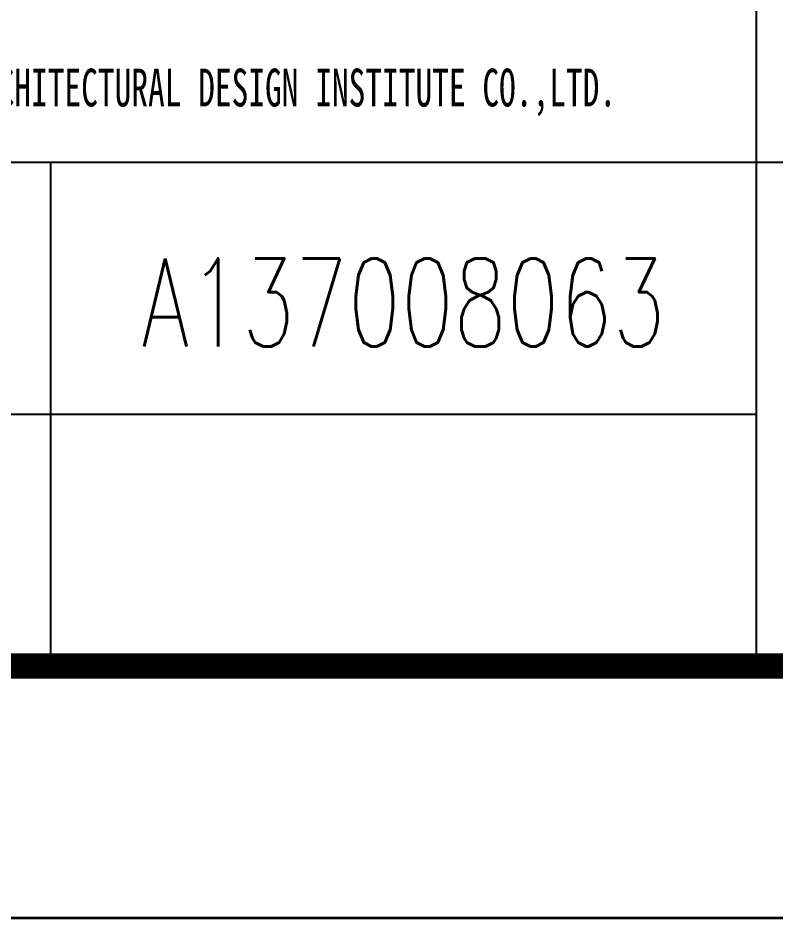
# Model space of a CAD drawing. Extents: x -55438775289 to -98440, y -7665632576 to 9496667396.
# Drawn here: x -147634 to -143123, y -121965 to -116606 of the extents above; entities that cross this region are included whole.
import ezdxf
from ezdxf.enums import TextEntityAlignment as Align

# ---------------------------------------------------------------- set-up
doc = ezdxf.new("R2010")
doc.units = 0
doc.header["$LTSCALE"] = 1000
doc.layers.add('FRAME', color=7, linetype='CONTINUOUS')
doc.styles.add('FRAME-2', font='', dxfattribs={"height": 3000})
doc.styles.add('FRAME-3', font='romans.shx', dxfattribs={"width": 0.7, "bigfont": 'hztxt.shx'})
doc.styles.get('FRAME-2').set_extended_font_data('楷体_GB2312')

# ---------------------------------------------------------------- blocks, each defined once
blk = doc.blocks.new('a1')
at = {"layer": 'FRAME'}
for p, q in [((93119.7, 131240.1), (93119.7, 127240.1)), ((87519.7, 129240.1), (115319.7, 129240.1)), ((90319.7, 129240.1), (90319.7, 127240.1)), ((87519.7, 128240.1), (93119.7, 128240.1)), ((87519.7, 127240.1), (115319.7, 127240.1))]:
    blk.add_line(p, q, dxfattribs=at)
blk.add_lwpolyline([(32219.7, 126240.1), (116319.7, 126240.1), (116319.7, 185640.1), (32219.7, 185640.1)], close=True, dxfattribs=at)
at = {"layer": 'FRAME', "const_width": 100}
blk.add_lwpolyline([(34719.7, 127240.1), (115319.7, 127240.1), (115319.7, 184640.1), (34719.7, 184640.1)], close=True, dxfattribs=at)
at = {"layer": 'FRAME', "style": 'FRAME-2', "width": 0.65}
blk.add_text('CSCEC JINAN ARCHITECTURAL DESIGN INSTITUTE CO.,LTD.', height=150, dxfattribs=at).set_placement((89180.9, 129461.7))
at = {"layer": 'FRAME', "style": 'FRAME-3', "width": 0.7}
blk.add_text('A137008063', height=350, dxfattribs=at).set_placement((91719.7, 128683.4), align=Align.MIDDLE)
blk = doc.blocks.new('打印框')
at = {"layer": 'FRAME'}
blk.add_lwpolyline([(-894711.4, 340005.9), (-810611.4, 340005.9), (-810611.4, 280605.9), (-894711.4, 280605.9)], close=True, dxfattribs=at)

msp = doc.modelspace()

# ---------------------------------------------------------------- block references
at = {"layer": 'FRAME', "xscale": 1.5, "yscale": 1.5, "zscale": 1.5}
for name, p in [('a1', (-282919.6, -311325.1)), ('打印框', (1107477.1, -542873.7))]:
    msp.add_blockref(name, p, dxfattribs=at)

doc.saveas('drawing.dxf')
